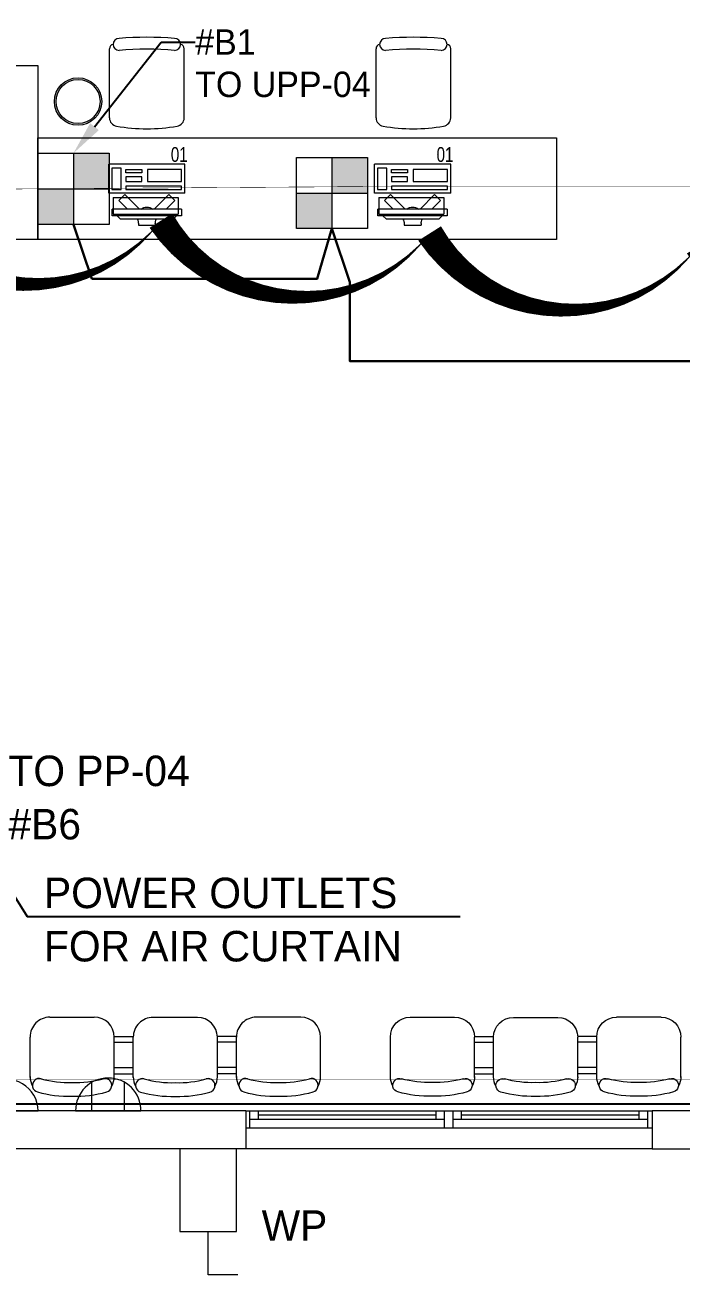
# Model space of a CAD drawing. Header units: metres. Extents: x 75097 to 220695, y -1557923 to -1361206.
# Drawn here: x 93999 to 97874, y -1470647 to -1463268 of the extents above; entities that cross this region are included whole.
import ezdxf
from ezdxf import colors
from ezdxf.entities.mleader import LeaderData, LeaderLine
from ezdxf.math import Vec2, Vec3

# ---------------------------------------------------------------- set-up
doc = ezdxf.new("R2010")
doc.units = ezdxf.units.M
doc.layers.get('0').update_dxf_attribs({"lineweight": 0})
for name, color, linetype, lineweight in [('A-100 - Copy$0$Aluminum', 8, 'Continuous', 0), ('A-100 - Copy$0$Medical Equipment and Furniture', 8, 'Continuous', 0), ('A-100 - Copy$0$Medical Equipment and Furniture1', 8, 'Continuous', 5), ('A-100 - Copy$0$Proj', 8, 'Continuous', 0), ('A-100 - Copy$0$Walls', 8, 'Continuous', 0), ('E-LG', 245, 'Continuous', 30)]:
    doc.layers.add(name, color=color, linetype=linetype, lineweight=lineweight)
doc.layers.add('A-100 - Copy$0$axes', color=8, linetype='Continuous')
doc.layers.add('PD-VENT', color=8, linetype='Continuous')
for name, color, linetype, lineweight, true_color in [('E-POWR', 7, 'Continuous', 9, 0x4e7e3e), ('E-POWR-IDEN _1-100_', 7, 'Continuous', 9, 0x4e7e3e), ('REV 01', 7, 'Continuous', 0, 0xe41b4d)]:
    doc.layers.add(name, color=color, linetype=linetype, lineweight=lineweight, true_color=true_color)
doc.styles.add('A-100 - Copy$0$X3G_ENTITY_257CFD', font='swisscl.ttf', dxfattribs={"height": 200})
doc.styles.add('Optima_5', font='', dxfattribs={"height": 3.001645})
doc.styles.add('ROMANS', font='romans.shx', dxfattribs={"width": 0.85})
doc.styles.get("Standard").update_dxf_attribs({"font": 'GOTHIC.TTF'})
doc.styles.get('Optima_5').set_extended_font_data('Optima')
doc.dimstyles.new('100', dxfattribs={"dimscale": 0.8, "dimtxt": 180, "dimasz": 100, "dimexe": 150, "dimexo": 0, "dimgap": 100, "dimtad": 1, "dimtih": 1, "dimtoh": 1, "dimdec": 0, "dimzin": 0, "dimdsep": 46, "dimtxsty": 'ROMANS', "dimblk": 'DOT', "dimcen": 0, "dimclrd": 180, "dimclre": 180, "dimclrt": 180, "dimazin": 0, "dimtfac": 1, "dimtdec": 0, "dimtix": 1, "dimtmove": 2, "dimatfit": 3, "dimldrblk": 'DOT', "dimfxl": 1, "dimtolj": 1, "dimtzin": 0, "dimarcsym": 0})

# ---------------------------------------------------------------- blocks, each defined once
blk = doc.blocks.new('NORMAL SOCKET')
at = {"layer": 'E-POWR'}
for p, q in [((0, 308), (0, 615)), ((-308, 0), (308, 0))]:
    blk.add_line(p, q, dxfattribs=at)
blk.add_ellipse((0, 0), major_axis=(33, 306), ratio=1, start_param=4.81904, end_param=7.960633, dxfattribs=at)
blk = doc.blocks.new('FLOOR BOX')
at = {"layer": 'E-POWR'}
h = blk.add_hatch(color=256, dxfattribs=at)
h.dxf.hatch_style = 1
h.paths.add_polyline_path([(0, 300), (0, 0), (300, 0), (300, 300)])
h.paths.add_polyline_path([(0, -300), (0, 0), (-300, 0), (-300, -300)])
blk.add_lwpolyline([(-300, 300), (300, 300), (300, -300), (-300, -300)], close=True, dxfattribs=at)
for points in [[(0, 300), (0, -300)], [(-300, 0), (300, 0)]]:
    blk.add_lwpolyline(points, dxfattribs=at)
blk = doc.blocks.new('GI-041_dwg__U120-3902841-GI-041')
at = {"layer": 'E-POWR', "flags": 128}
blk.add_lwpolyline([(-0.1145, 0), (0.1145, 0), (0.1145, 0.1572), (-0.1145, 0.1572)], close=True, dxfattribs=at)
blk.add_lwpolyline([(0.2354, 0.1613), (0.2354, 0.0786), (0.1145, 0.0786)], dxfattribs=at)
blk = doc.blocks.new('WALL OUTLET')
at = {"layer": 'E-POWR', "extrusion": (9.94399e-05, 4.90741e-07, 1)}
blk.add_line((-193.4, 0, 0), (193.4, 0, 0), dxfattribs=at)
blk.add_line((-193.4, 0, 0), (193.4, 0, 0), dxfattribs=at)
at = {"layer": 'E-POWR', "extrusion": (9.94399e-05, 4.90741e-07, 1), "elevation": 0}
for points in [[(-96.7, 0), (-96.7, 167.5)], [(96.7, 0), (96.7, 167.5)]]:
    blk.add_lwpolyline(points, dxfattribs=at)
at = {"layer": 'E-POWR', "extrusion": (9.94399e-05, 4.90741e-07, 1)}
blk.add_arc((0, 0, 0), 193.4, 359.99626, 179.99626, dxfattribs=at)
blk = doc.blocks.new('_DOT')
at = {"color": 0, "linetype": 'ByBlock'}
blk.add_line((-0.5, 0), (-1, 0), dxfattribs=at)
at = {"color": 0, "linetype": 'ByBlock', "const_width": 0.5}
blk.add_lwpolyline([(-0.25, 0, 1), (0.25, 0, 1)], format="xyb", close=True, dxfattribs=at)
blk = doc.blocks.new('A-100 - Copy$0$GF21021-P')
for p, q in [((-0.2207, 0.4756), (-0.2207, 0.0675)), ((0.2205, 0.4756), (0.2205, 0.0675))]:
    blk.add_line(p, q)
for centre, radius, start, end in [((-0.1707, 0.4756), 0.05, 99.63288, 180), ((-0.0001, -0.5295), 1.0695, 80.36712, 99.63288), ((0.1705, 0.4756), 0.05, 0, 80.36712), ((-0.1643, 0.0425), 0.0351, 90, 270), ((0, 1.8467), 1.7767, 264.69456, 275.30527), ((0.1641, 0.0425), 0.0351, 270, 90), ((-0.1957, 0.0675), 0.025, 180, 261.47208), ((0, 1.8314), 1.8314, 264.85322, 275.14698), ((0.1955, 0.0675), 0.025, 278.52792, 0)]:
    blk.add_arc(centre, radius, start, end)
blk = doc.blocks.new('A-100 - Copy$0$ITCWLS1-P')
for p, q in [((-0.17, 0.45), (-0.17, 0)), ((-0.17, 0.45), (0, 0.45)), ((0, 0.45), (0, 0)), ((-0.3251, 0.38, 0), (-0.3051, 0.4, 0)), ((-0.3251, 0.38, 0), (-0.3251, 0.07, 0)), ((-0.2651, 0.43, 0), (-0.3051, 0.43, 0)), ((-0.3051, 0.43, 0), (-0.3051, 0.02, 0)), ((-0.197, 0.4094), (-0.295, 0.4094)), ((-0.295, 0.0264), (-0.295, 0.4094)), ((-0.2651, 0.43, 0), (-0.2651, 0.02, 0)), ((-0.197, 0.0264), (-0.197, 0.4094)), ((-0.1496, 0.4305), (-0.1291, 0.4305)), ((-0.1291, 0.4305), (-0.1291, 0.4089)), ((-0.3503, 0.275), (-0.3596, 0.275)), ((-0.3596, 0.175), (-0.3596, 0.275)), ((-0.3503, 0.175), (-0.3596, 0.175)), ((-0.3251, 0.07, 0), (-0.3051, 0.05, 0)), ((-0.3051, 0.02, 0), (-0.2651, 0.02, 0)), ((-0.197, 0.0264), (-0.295, 0.0264)), ((-0.17, 0), (0, 0))]:
    blk.add_line(p, q)
at = {"extrusion": (2.48281e-10, 3.18408e-10, -1)}
for p, q in [((-0.2651, 0.3395), (-0.2144, 0.3902)), ((-0.1791, 0.3548), (-0.2144, 0.3902)), ((-0.2651, 0.2688), (-0.1791, 0.3548))]:
    blk.add_line(p, q, dxfattribs=at)
at = {"extrusion": (2.48281e-10, -3.18408e-10, -1)}
for p, q in [((-0.2651, 0.1812), (-0.1791, 0.0952)), ((-0.2651, 0.1105), (-0.2144, 0.0598)), ((-0.1791, 0.0952), (-0.2144, 0.0598))]:
    blk.add_line(p, q, dxfattribs=at)
for points in [[(-0.1291, 0.4089), (-0.1291, 0.1), (-0.1496, 0.1), (-0.1496, 0.4305)], [(-0.1496, 0.1), (-0.1496, 0.1), (-0.1496, 0.1), (-0.1496, 0.1), (-0.1496, 0.1), (-0.1496, 0.1), (-0.1496, 0.1), (-0.1496, 0.1), (-0.1496, 0.1)], [(-0.1496, 0.1), (-0.1496, 0.1), (-0.1496, 0.1), (-0.1496, 0.1), (-0.1496, 0.1), (-0.1496, 0.1), (-0.1496, 0.1), (-0.1496, 0.1), (-0.1496, 0.1), (-0.1496, 0.1), (-0.1496, 0.1), (-0.1496, 0.1), (-0.1496, 0.1), (-0.1496, 0.1), (-0.1496, 0.1), (-0.1496, 0.1), (-0.1496, 0.1), (-0.1496, 0.1)], [(-0.1496, 0.1), (-0.1496, 0.1), (-0.1496, 0.1), (-0.1496, 0.1), (-0.1496, 0.1), (-0.1496, 0.1), (-0.1496, 0.1), (-0.1496, 0.1), (-0.1496, 0.1), (-0.1496, 0.1)], [(-0.1496, 0.1), (-0.1496, 0.1), (-0.1496, 0.1), (-0.1496, 0.1), (-0.1496, 0.1), (-0.1496, 0.1), (-0.1496, 0.1)], [(-0.1496, 0.1), (-0.1496, 0.1), (-0.1496, 0.1), (-0.1496, 0.1), (-0.1496, 0.1), (-0.1496, 0.1), (-0.1496, 0.1), (-0.1496, 0.1), (-0.1496, 0.1), (-0.1496, 0.1)], [(-0.1496, 0.1), (-0.1496, 0.1), (-0.1496, 0.1), (-0.1496, 0.1), (-0.1496, 0.1), (-0.1496, 0.1), (-0.1496, 0.1), (-0.1496, 0.1), (-0.1496, 0.1), (-0.1496, 0.1), (-0.1496, 0.1), (-0.1496, 0.1), (-0.1496, 0.1), (-0.1496, 0.1), (-0.1496, 0.1)], [(-0.1496, 0.1), (-0.1496, 0.1), (-0.1496, 0.1), (-0.1496, 0.1), (-0.1496, 0.1), (-0.1496, 0.1), (-0.1496, 0.1), (-0.1496, 0.1), (-0.1496, 0.1), (-0.1496, 0.1)], [(-0.1496, 0.1), (-0.1496, 0.1), (-0.1496, 0.1), (-0.1496, 0.1), (-0.1496, 0.1), (-0.1496, 0.1), (-0.1496, 0.1), (-0.1496, 0.1), (-0.1496, 0.1), (-0.1496, 0.1)], [(-0.1496, 0.1), (-0.1496, 0.1), (-0.1496, 0.1), (-0.1496, 0.1), (-0.1496, 0.1), (-0.1496, 0.1), (-0.1496, 0.1), (-0.1496, 0.1), (-0.1496, 0.1), (-0.1496, 0.1), (-0.1496, 0.1), (-0.1496, 0.1), (-0.1496, 0.1), (-0.1496, 0.1), (-0.1496, 0.1), (-0.1496, 0.1), (-0.1496, 0.1), (-0.1496, 0.1), (-0.1496, 0.1), (-0.1496, 0.1), (-0.1496, 0.1), (-0.1496, 0.1), (-0.1496, 0.1), (-0.1496, 0.1), (-0.1496, 0.1), (-0.1496, 0.1), (-0.1496, 0.1), (-0.1496, 0.1), (-0.1496, 0.1), (-0.1496, 0.1), (-0.1496, 0.1), (-0.1496, 0.1), (-0.1496, 0.1), (-0.1496, 0.1), (-0.1496, 0.1), (-0.1496, 0.1), (-0.1496, 0.1), (-0.1496, 0.1), (-0.1496, 0.1), (-0.1496, 0.1), (-0.1496, 0.1), (-0.1496, 0.1), (-0.1496, 0.1), (-0.1496, 0.1), (-0.1496, 0.1), (-0.1496, 0.1), (-0.1496, 0.1), (-0.1496, 0.1), (-0.1496, 0.1), (-0.1496, 0.1), (-0.1496, 0.1), (-0.1496, 0.1), (-0.1496, 0.1), (-0.1496, 0.1)], [(-0.1496, 0.1), (-0.1496, 0.1), (-0.1496, 0.1), (-0.1496, 0.1), (-0.1496, 0.1), (-0.1496, 0.1), (-0.1496, 0.1), (-0.1496, 0.1), (-0.1496, 0.1), (-0.1496, 0.1), (-0.1496, 0.1), (-0.1496, 0.1), (-0.1496, 0.1), (-0.1496, 0.1), (-0.1496, 0.1), (-0.1496, 0.1), (-0.1496, 0.1), (-0.1496, 0.1), (-0.1496, 0.1), (-0.1496, 0.1), (-0.1496, 0.1), (-0.1496, 0.1), (-0.1496, 0.1), (-0.1496, 0.1), (-0.1496, 0.1), (-0.1496, 0.1), (-0.1496, 0.1), (-0.1496, 0.1), (-0.1496, 0.1), (-0.1496, 0.1), (-0.1496, 0.1), (-0.1496, 0.1), (-0.1496, 0.1), (-0.1496, 0.1), (-0.1496, 0.1), (-0.1496, 0.1), (-0.1496, 0.1), (-0.1496, 0.1), (-0.1496, 0.1), (-0.1496, 0.1), (-0.1496, 0.1), (-0.1496, 0.1), (-0.1496, 0.1), (-0.1496, 0.1), (-0.1496, 0.1), (-0.1496, 0.1), (-0.1496, 0.1), (-0.1496, 0.1), (-0.1496, 0.1), (-0.1496, 0.1), (-0.1496, 0.1), (-0.1496, 0.1), (-0.1496, 0.1), (-0.1496, 0.1), (-0.1496, 0.1), (-0.1496, 0.1), (-0.1496, 0.1), (-0.1496, 0.1), (-0.1496, 0.1), (-0.1496, 0.1), (-0.1496, 0.1), (-0.1496, 0.1), (-0.1496, 0.1), (-0.1496, 0.1), (-0.1496, 0.1), (-0.1496, 0.1), (-0.1496, 0.1), (-0.1496, 0.1), (-0.1496, 0.1), (-0.1496, 0.1), (-0.1496, 0.1), (-0.1496, 0.1), (-0.1496, 0.1), (-0.1496, 0.1), (-0.1496, 0.1), (-0.1496, 0.1), (-0.1496, 0.1), (-0.1496, 0.1), (-0.1496, 0.1), (-0.1496, 0.1), (-0.1496, 0.1), (-0.1496, 0.1), (-0.1496, 0.1), (-0.1496, 0.1), (-0.1496, 0.1), (-0.1496, 0.1), (-0.1496, 0.1), (-0.1496, 0.1), (-0.1496, 0.1)], [(-0.1496, 0.1), (-0.1496, 0.1), (-0.1496, 0.1), (-0.1496, 0.1), (-0.1496, 0.1), (-0.1496, 0.1), (-0.1496, 0.1), (-0.1496, 0.1), (-0.1496, 0.1), (-0.1496, 0.1), (-0.1496, 0.1), (-0.1496, 0.1)], [(-0.1496, 0.1), (-0.1496, 0.1), (-0.1496, 0.1), (-0.1496, 0.1), (-0.1496, 0.1), (-0.1496, 0.1), (-0.1496, 0.1)], [(-0.1496, 0.1), (-0.1496, 0.1), (-0.1496, 0.1), (-0.1496, 0.1), (-0.1496, 0.1), (-0.1496, 0.1), (-0.1496, 0.1), (-0.1496, 0.1), (-0.1496, 0.1), (-0.1496, 0.1), (-0.1496, 0.1), (-0.1496, 0.1), (-0.1496, 0.1), (-0.1496, 0.1), (-0.1496, 0.1), (-0.1496, 0.1), (-0.1496, 0.1)], [(-0.1496, 0.1), (-0.1496, 0.1), (-0.1496, 0.1), (-0.1496, 0.1), (-0.1496, 0.1), (-0.1496, 0.1), (-0.1496, 0.1), (-0.1496, 0.1), (-0.1496, 0.1), (-0.1496, 0.1), (-0.1496, 0.1), (-0.1496, 0.1), (-0.1496, 0.1), (-0.1496, 0.1), (-0.1496, 0.1), (-0.1496, 0.1), (-0.1496, 0.1), (-0.1496, 0.1), (-0.1496, 0.1), (-0.1496, 0.1), (-0.1496, 0.1), (-0.1496, 0.1), (-0.1496, 0.1), (-0.1496, 0.1), (-0.1496, 0.1), (-0.1496, 0.1), (-0.1496, 0.1), (-0.1496, 0.1), (-0.1496, 0.1), (-0.1496, 0.1), (-0.1496, 0.1), (-0.1496, 0.1), (-0.1496, 0.1), (-0.1496, 0.1), (-0.1496, 0.1), (-0.1496, 0.1), (-0.1496, 0.1), (-0.1496, 0.1), (-0.1496, 0.1), (-0.1496, 0.1), (-0.1496, 0.1), (-0.1496, 0.1), (-0.1496, 0.1), (-0.1496, 0.1), (-0.1496, 0.1), (-0.1496, 0.1), (-0.1496, 0.1), (-0.1496, 0.1), (-0.1496, 0.1), (-0.1496, 0.1), (-0.1496, 0.1), (-0.1496, 0.1), (-0.1496, 0.1), (-0.1496, 0.1), (-0.1496, 0.1), (-0.1496, 0.1), (-0.1496, 0.1), (-0.1496, 0.1), (-0.1496, 0.1), (-0.1496, 0.1), (-0.1496, 0.1), (-0.1496, 0.1), (-0.1496, 0.1), (-0.1496, 0.1), (-0.1496, 0.1), (-0.1496, 0.1), (-0.1496, 0.1), (-0.1496, 0.1), (-0.1496, 0.1), (-0.1496, 0.1), (-0.1496, 0.1), (-0.1496, 0.1), (-0.1496, 0.1), (-0.1496, 0.1), (-0.1496, 0.1), (-0.1496, 0.1), (-0.1496, 0.1), (-0.1496, 0.1), (-0.1496, 0.1), (-0.1496, 0.1), (-0.1496, 0.1), (-0.1496, 0.1), (-0.1496, 0.1), (-0.1496, 0.1), (-0.1496, 0.1), (-0.1496, 0.1), (-0.1496, 0.1), (-0.1496, 0.1), (-0.1496, 0.1), (-0.1496, 0.1), (-0.1496, 0.1), (-0.1496, 0.1), (-0.1496, 0.1), (-0.1496, 0.1), (-0.1496, 0.1), (-0.1496, 0.1), (-0.1496, 0.1), (-0.1496, 0.1), (-0.1496, 0.1), (-0.1496, 0.1), (-0.1496, 0.1), (-0.1496, 0.1), (-0.1496, 0.1), (-0.1496, 0.1), (-0.1496, 0.1), (-0.1496, 0.1), (-0.1496, 0.1), (-0.1496, 0.1), (-0.1496, 0.1), (-0.1496, 0.1), (-0.1496, 0.1)], [(-0.1496, 0.1), (-0.1496, 0.1), (-0.1496, 0.1), (-0.1496, 0.1), (-0.1496, 0.1), (-0.1496, 0.1), (-0.1496, 0.1), (-0.1496, 0.1)]]:
    blk.add_lwpolyline(points)
for points in [[(-0.1019, 0.4305), (-0.0304, 0.4305), (-0.0304, 0.2294), (-0.1019, 0.2294)], [(-0.1019, 0.1954), (-0.0747, 0.1954), (-0.0747, 0.1), (-0.1019, 0.1)], [(-0.0304, 0.1954), (-0.0508, 0.1954), (-0.0508, 0.1), (-0.0304, 0.1)], [(-0.1496, 0.1), (-0.1496, 0.1), (-0.1496, 0.1), (-0.1496, 0.1), (-0.1496, 0.1), (-0.1496, 0.1), (-0.1496, 0.1), (-0.1496, 0.1), (-0.1496, 0.1), (-0.1496, 0.1), (-0.1496, 0.1), (-0.1496, 0.1), (-0.1496, 0.1), (-0.1496, 0.1), (-0.1496, 0.1), (-0.1496, 0.1), (-0.1496, 0.1), (-0.1496, 0.1), (-0.1496, 0.1), (-0.1496, 0.1), (-0.1496, 0.1), (-0.1496, 0.1), (-0.1496, 0.1), (-0.1496, 0.1), (-0.1496, 0.1), (-0.1496, 0.1), (-0.1496, 0.1), (-0.1496, 0.1), (-0.1496, 0.1), (-0.1496, 0.1), (-0.1496, 0.1), (-0.1496, 0.1), (-0.1496, 0.1), (-0.1496, 0.1), (-0.1496, 0.1), (-0.1496, 0.1), (-0.1496, 0.1), (-0.1496, 0.1), (-0.1496, 0.1), (-0.1496, 0.1), (-0.1496, 0.1), (-0.1496, 0.1), (-0.1496, 0.1), (-0.1496, 0.1), (-0.1496, 0.1), (-0.1496, 0.1), (-0.1496, 0.1), (-0.1496, 0.1), (-0.1496, 0.1), (-0.1496, 0.1), (-0.1496, 0.1), (-0.1496, 0.1), (-0.1496, 0.1), (-0.1496, 0.1), (-0.1496, 0.1), (-0.1496, 0.1), (-0.1496, 0.1), (-0.1496, 0.1), (-0.1496, 0.1), (-0.1496, 0.1), (-0.1496, 0.1), (-0.1496, 0.1), (-0.1496, 0.1), (-0.1496, 0.1), (-0.1496, 0.1), (-0.1496, 0.1), (-0.1496, 0.1), (-0.1496, 0.1), (-0.1496, 0.1), (-0.1496, 0.1), (-0.1496, 0.1), (-0.1496, 0.1), (-0.1496, 0.1), (-0.1496, 0.1), (-0.1496, 0.1), (-0.1496, 0.1), (-0.1496, 0.1), (-0.1496, 0.1), (-0.1496, 0.1), (-0.1496, 0.1), (-0.1496, 0.1), (-0.1496, 0.1), (-0.1496, 0.1), (-0.1496, 0.1), (-0.1496, 0.1), (-0.1496, 0.1), (-0.1496, 0.1), (-0.1496, 0.1), (-0.1496, 0.1), (-0.1496, 0.1), (-0.1496, 0.1), (-0.1496, 0.1), (-0.1496, 0.1), (-0.1496, 0.1), (-0.1496, 0.1), (-0.1496, 0.1), (-0.1496, 0.1), (-0.1496, 0.1), (-0.1496, 0.1), (-0.1496, 0.1), (-0.1496, 0.1), (-0.1496, 0.1), (-0.1496, 0.1), (-0.1496, 0.1), (-0.1496, 0.1), (-0.1496, 0.1), (-0.1496, 0.1), (-0.1496, 0.1), (-0.1496, 0.1), (-0.1496, 0.1), (-0.1496, 0.1), (-0.1496, 0.1), (-0.1496, 0.1), (-0.1496, 0.1), (-0.1496, 0.1), (-0.1496, 0.1), (-0.1496, 0.1), (-0.1496, 0.1), (-0.1496, 0.1), (-0.1496, 0.1), (-0.1496, 0.1), (-0.1496, 0.1), (-0.1496, 0.1), (-0.1496, 0.1), (-0.1496, 0.1), (-0.1496, 0.1), (-0.1496, 0.1), (-0.1496, 0.1), (-0.1496, 0.1), (-0.1496, 0.1), (-0.1496, 0.1), (-0.1496, 0.1), (-0.1496, 0.1), (-0.1496, 0.1), (-0.1496, 0.1), (-0.1496, 0.1), (-0.1496, 0.1), (-0.1496, 0.1), (-0.1496, 0.1), (-0.1496, 0.1), (-0.1496, 0.1), (-0.1496, 0.1), (-0.1496, 0.1), (-0.1496, 0.1), (-0.1496, 0.1), (-0.1496, 0.1), (-0.1496, 0.1), (-0.1496, 0.1), (-0.1496, 0.1), (-0.1496, 0.1), (-0.1496, 0.1), (-0.1496, 0.1), (-0.1496, 0.1), (-0.1496, 0.1), (-0.1496, 0.1), (-0.1496, 0.1), (-0.1496, 0.1), (-0.1496, 0.1), (-0.1496, 0.1), (-0.1496, 0.1), (-0.1496, 0.1), (-0.1496, 0.1), (-0.1496, 0.1), (-0.1496, 0.1), (-0.1496, 0.1), (-0.1496, 0.1), (-0.1496, 0.1), (-0.1496, 0.1), (-0.1496, 0.1), (-0.1496, 0.1), (-0.1496, 0.1), (-0.1496, 0.1), (-0.1496, 0.1), (-0.1496, 0.1), (-0.1496, 0.1), (-0.1496, 0.1), (-0.1496, 0.1), (-0.1496, 0.1), (-0.1496, 0.1), (-0.1496, 0.1), (-0.1496, 0.1), (-0.1496, 0.1), (-0.1496, 0.1), (-0.1496, 0.1), (-0.1496, 0.1), (-0.1496, 0.1), (-0.1496, 0.1), (-0.1496, 0.1), (-0.1496, 0.1), (-0.1496, 0.1), (-0.1496, 0.1), (-0.1496, 0.1), (-0.1496, 0.1), (-0.1496, 0.1), (-0.1496, 0.1), (-0.1496, 0.1), (-0.1496, 0.1), (-0.1496, 0.1), (-0.1496, 0.1), (-0.1496, 0.1), (-0.1496, 0.1), (-0.1496, 0.1), (-0.1496, 0.1), (-0.1496, 0.1), (-0.1496, 0.1), (-0.1496, 0.1), (-0.1496, 0.1), (-0.1496, 0.1), (-0.1496, 0.1), (-0.1496, 0.1), (-0.1496, 0.1), (-0.1496, 0.1), (-0.1496, 0.1), (-0.1496, 0.1), (-0.1496, 0.1), (-0.1496, 0.1), (-0.1496, 0.1), (-0.1496, 0.1), (-0.1496, 0.1), (-0.1496, 0.1), (-0.1496, 0.1), (-0.1496, 0.1), (-0.1496, 0.1), (-0.1496, 0.1), (-0.1496, 0.1), (-0.1496, 0.1), (-0.1496, 0.1), (-0.1496, 0.1), (-0.1496, 0.1), (-0.1496, 0.1), (-0.1496, 0.1), (-0.1496, 0.1), (-0.1496, 0.1), (-0.1496, 0.1), (-0.1496, 0.1), (-0.1496, 0.1), (-0.1496, 0.1), (-0.1496, 0.1), (-0.1496, 0.1), (-0.1496, 0.1), (-0.1496, 0.1), (-0.1496, 0.1), (-0.1496, 0.1), (-0.1496, 0.1), (-0.1496, 0.1), (-0.1496, 0.1), (-0.1496, 0.1), (-0.1496, 0.1), (-0.1496, 0.1), (-0.1496, 0.1), (-0.1496, 0.1), (-0.1496, 0.1), (-0.1496, 0.1), (-0.1496, 0.1), (-0.1496, 0.1), (-0.1496, 0.1), (-0.1496, 0.1), (-0.1496, 0.1), (-0.1496, 0.1), (-0.1496, 0.1), (-0.1496, 0.1), (-0.1496, 0.1), (-0.1496, 0.1), (-0.1496, 0.1), (-0.1496, 0.1), (-0.1496, 0.1), (-0.1496, 0.1), (-0.1496, 0.1), (-0.1496, 0.1), (-0.1496, 0.1), (-0.1496, 0.1), (-0.1496, 0.1), (-0.1496, 0.1), (-0.1496, 0.1), (-0.1496, 0.1), (-0.1496, 0.1), (-0.1496, 0.1)], [(-0.1496, 0.1), (-0.1496, 0.1), (-0.1496, 0.1), (-0.1496, 0.1), (-0.1496, 0.1), (-0.1496, 0.1), (-0.1496, 0.1), (-0.1496, 0.1), (-0.1496, 0.1), (-0.1496, 0.1), (-0.1496, 0.1), (-0.1496, 0.1), (-0.1496, 0.1), (-0.1496, 0.1), (-0.1496, 0.1), (-0.1496, 0.1), (-0.1496, 0.1), (-0.1496, 0.1), (-0.1496, 0.1), (-0.1496, 0.1), (-0.1496, 0.1), (-0.1496, 0.1), (-0.1496, 0.1), (-0.1496, 0.1), (-0.1496, 0.1), (-0.1496, 0.1), (-0.1496, 0.1), (-0.1496, 0.1), (-0.1496, 0.1), (-0.1496, 0.1), (-0.1496, 0.1), (-0.1496, 0.1), (-0.1496, 0.1), (-0.1496, 0.1), (-0.1496, 0.1), (-0.1496, 0.1), (-0.1496, 0.1), (-0.1496, 0.1), (-0.1496, 0.1), (-0.1496, 0.1), (-0.1496, 0.1), (-0.1496, 0.1), (-0.1496, 0.1), (-0.1496, 0.1), (-0.1496, 0.1), (-0.1496, 0.1), (-0.1496, 0.1), (-0.1496, 0.1), (-0.1496, 0.1), (-0.1496, 0.1), (-0.1496, 0.1), (-0.1496, 0.1), (-0.1496, 0.1), (-0.1496, 0.1), (-0.1496, 0.1), (-0.1496, 0.1), (-0.1496, 0.1), (-0.1496, 0.1), (-0.1496, 0.1), (-0.1496, 0.1), (-0.1496, 0.1), (-0.1496, 0.1), (-0.1496, 0.1), (-0.1496, 0.1), (-0.1496, 0.1), (-0.1496, 0.1), (-0.1496, 0.1), (-0.1496, 0.1), (-0.1496, 0.1), (-0.1496, 0.1), (-0.1496, 0.1), (-0.1496, 0.1), (-0.1496, 0.1), (-0.1496, 0.1), (-0.1496, 0.1), (-0.1496, 0.1), (-0.1496, 0.1), (-0.1496, 0.1), (-0.1496, 0.1), (-0.1496, 0.1), (-0.1496, 0.1), (-0.1496, 0.1), (-0.1496, 0.1), (-0.1496, 0.1), (-0.1496, 0.1), (-0.1496, 0.1), (-0.1496, 0.1), (-0.1496, 0.1), (-0.1496, 0.1), (-0.1496, 0.1), (-0.1496, 0.1), (-0.1496, 0.1), (-0.1496, 0.1), (-0.1496, 0.1), (-0.1496, 0.1), (-0.1496, 0.1), (-0.1496, 0.1), (-0.1496, 0.1), (-0.1496, 0.1), (-0.1496, 0.1), (-0.1496, 0.1), (-0.1496, 0.1), (-0.1496, 0.1), (-0.1496, 0.1), (-0.1496, 0.1), (-0.1496, 0.1), (-0.1496, 0.1), (-0.1496, 0.1), (-0.1496, 0.1), (-0.1496, 0.1), (-0.1496, 0.1), (-0.1496, 0.1), (-0.1496, 0.1), (-0.1496, 0.1), (-0.1496, 0.1), (-0.1496, 0.1), (-0.1496, 0.1), (-0.1496, 0.1), (-0.1496, 0.1), (-0.1496, 0.1), (-0.1496, 0.1), (-0.1496, 0.1), (-0.1496, 0.1), (-0.1496, 0.1), (-0.1496, 0.1), (-0.1496, 0.1), (-0.1496, 0.1), (-0.1496, 0.1), (-0.1496, 0.1), (-0.1496, 0.1), (-0.1496, 0.1), (-0.1496, 0.1), (-0.1496, 0.1), (-0.1496, 0.1), (-0.1496, 0.1), (-0.1496, 0.1), (-0.1496, 0.1), (-0.1496, 0.1), (-0.1496, 0.1), (-0.1496, 0.1), (-0.1496, 0.1), (-0.1496, 0.1), (-0.1496, 0.1), (-0.1496, 0.1), (-0.1496, 0.1), (-0.1496, 0.1), (-0.1496, 0.1), (-0.1496, 0.1), (-0.1496, 0.1), (-0.1496, 0.1), (-0.1496, 0.1), (-0.1496, 0.1), (-0.1496, 0.1), (-0.1496, 0.1), (-0.1496, 0.1), (-0.1496, 0.1), (-0.1496, 0.1), (-0.1496, 0.1), (-0.1496, 0.1), (-0.1496, 0.1), (-0.1496, 0.1), (-0.1496, 0.1), (-0.1496, 0.1), (-0.1496, 0.1), (-0.1496, 0.1), (-0.1496, 0.1), (-0.1496, 0.1), (-0.1496, 0.1), (-0.1496, 0.1), (-0.1496, 0.1), (-0.1496, 0.1), (-0.1496, 0.1), (-0.1496, 0.1), (-0.1496, 0.1), (-0.1496, 0.1), (-0.1496, 0.1), (-0.1496, 0.1), (-0.1496, 0.1), (-0.1496, 0.1), (-0.1496, 0.1), (-0.1496, 0.1), (-0.1496, 0.1), (-0.1496, 0.1), (-0.1496, 0.1), (-0.1496, 0.1), (-0.1496, 0.1), (-0.1496, 0.1), (-0.1496, 0.1), (-0.1496, 0.1), (-0.1496, 0.1), (-0.1496, 0.1), (-0.1496, 0.1), (-0.1496, 0.1), (-0.1496, 0.1), (-0.1496, 0.1), (-0.1496, 0.1), (-0.1496, 0.1), (-0.1496, 0.1), (-0.1496, 0.1), (-0.1496, 0.1), (-0.1496, 0.1), (-0.1496, 0.1), (-0.1496, 0.1), (-0.1496, 0.1), (-0.1496, 0.1), (-0.1496, 0.1), (-0.1496, 0.1), (-0.1496, 0.1), (-0.1496, 0.1), (-0.1496, 0.1), (-0.1496, 0.1), (-0.1496, 0.1), (-0.1496, 0.1), (-0.1496, 0.1)], [(-0.1496, 0.1), (-0.1496, 0.1), (-0.1496, 0.1), (-0.1496, 0.1), (-0.1496, 0.1), (-0.1496, 0.1), (-0.1496, 0.1), (-0.1496, 0.1), (-0.1496, 0.1), (-0.1496, 0.1), (-0.1496, 0.1), (-0.1496, 0.1), (-0.1496, 0.1), (-0.1496, 0.1), (-0.1496, 0.1), (-0.1496, 0.1), (-0.1496, 0.1), (-0.1496, 0.1), (-0.1496, 0.1), (-0.1496, 0.1), (-0.1496, 0.1), (-0.1496, 0.1), (-0.1496, 0.1), (-0.1496, 0.1), (-0.1496, 0.1), (-0.1496, 0.1), (-0.1496, 0.1), (-0.1496, 0.1), (-0.1496, 0.1), (-0.1496, 0.1), (-0.1496, 0.1), (-0.1496, 0.1), (-0.1496, 0.1), (-0.1496, 0.1), (-0.1496, 0.1), (-0.1496, 0.1), (-0.1496, 0.1), (-0.1496, 0.1), (-0.1496, 0.1), (-0.1496, 0.1), (-0.1496, 0.1), (-0.1496, 0.1), (-0.1496, 0.1), (-0.1496, 0.1), (-0.1496, 0.1), (-0.1496, 0.1), (-0.1496, 0.1), (-0.1496, 0.1), (-0.1496, 0.1), (-0.1496, 0.1), (-0.1496, 0.1), (-0.1496, 0.1), (-0.1496, 0.1), (-0.1496, 0.1), (-0.1496, 0.1), (-0.1496, 0.1), (-0.1496, 0.1), (-0.1496, 0.1), (-0.1496, 0.1), (-0.1496, 0.1), (-0.1496, 0.1), (-0.1496, 0.1), (-0.1496, 0.1), (-0.1496, 0.1), (-0.1496, 0.1), (-0.1496, 0.1), (-0.1496, 0.1), (-0.1496, 0.1), (-0.1496, 0.1), (-0.1496, 0.1), (-0.1496, 0.1), (-0.1496, 0.1), (-0.1496, 0.1), (-0.1496, 0.1), (-0.1496, 0.1), (-0.1496, 0.1), (-0.1496, 0.1), (-0.1496, 0.1), (-0.1496, 0.1), (-0.1496, 0.1), (-0.1496, 0.1), (-0.1496, 0.1), (-0.1496, 0.1), (-0.1496, 0.1), (-0.1496, 0.1), (-0.1496, 0.1), (-0.1496, 0.1), (-0.1496, 0.1), (-0.1496, 0.1), (-0.1496, 0.1), (-0.1496, 0.1), (-0.1496, 0.1), (-0.1496, 0.1), (-0.1496, 0.1), (-0.1496, 0.1), (-0.1496, 0.1), (-0.1496, 0.1), (-0.1496, 0.1), (-0.1496, 0.1), (-0.1496, 0.1), (-0.1496, 0.1), (-0.1496, 0.1), (-0.1496, 0.1), (-0.1496, 0.1), (-0.1496, 0.1), (-0.1496, 0.1), (-0.1496, 0.1), (-0.1496, 0.1), (-0.1496, 0.1), (-0.1496, 0.1), (-0.1496, 0.1), (-0.1496, 0.1), (-0.1496, 0.1), (-0.1496, 0.1), (-0.1496, 0.1), (-0.1496, 0.1), (-0.1496, 0.1), (-0.1496, 0.1), (-0.1496, 0.1), (-0.1496, 0.1), (-0.1496, 0.1), (-0.1496, 0.1), (-0.1496, 0.1), (-0.1496, 0.1), (-0.1496, 0.1), (-0.1496, 0.1), (-0.1496, 0.1), (-0.1496, 0.1), (-0.1496, 0.1), (-0.1496, 0.1), (-0.1496, 0.1), (-0.1496, 0.1), (-0.1496, 0.1), (-0.1496, 0.1), (-0.1496, 0.1), (-0.1496, 0.1), (-0.1496, 0.1), (-0.1496, 0.1), (-0.1496, 0.1), (-0.1496, 0.1), (-0.1496, 0.1), (-0.1496, 0.1), (-0.1496, 0.1), (-0.1496, 0.1), (-0.1496, 0.1), (-0.1496, 0.1), (-0.1496, 0.1), (-0.1496, 0.1), (-0.1496, 0.1), (-0.1496, 0.1), (-0.1496, 0.1), (-0.1496, 0.1), (-0.1496, 0.1), (-0.1496, 0.1), (-0.1496, 0.1), (-0.1496, 0.1), (-0.1496, 0.1), (-0.1496, 0.1), (-0.1496, 0.1), (-0.1496, 0.1), (-0.1496, 0.1), (-0.1496, 0.1), (-0.1496, 0.1), (-0.1496, 0.1), (-0.1496, 0.1), (-0.1496, 0.1), (-0.1496, 0.1), (-0.1496, 0.1), (-0.1496, 0.1), (-0.1496, 0.1), (-0.1496, 0.1), (-0.1496, 0.1), (-0.1496, 0.1), (-0.1496, 0.1), (-0.1496, 0.1), (-0.1496, 0.1), (-0.1496, 0.1), (-0.1496, 0.1), (-0.1496, 0.1), (-0.1496, 0.1), (-0.1496, 0.1), (-0.1496, 0.1), (-0.1496, 0.1), (-0.1496, 0.1), (-0.1496, 0.1), (-0.1496, 0.1), (-0.1496, 0.1), (-0.1496, 0.1), (-0.1496, 0.1), (-0.1496, 0.1), (-0.1496, 0.1), (-0.1496, 0.1), (-0.1496, 0.1), (-0.1496, 0.1), (-0.1496, 0.1), (-0.1496, 0.1), (-0.1496, 0.1), (-0.1496, 0.1), (-0.1496, 0.1), (-0.1496, 0.1), (-0.1496, 0.1), (-0.1496, 0.1), (-0.1496, 0.1), (-0.1496, 0.1), (-0.1496, 0.1), (-0.1496, 0.1), (-0.1496, 0.1), (-0.1496, 0.1), (-0.1496, 0.1), (-0.1496, 0.1), (-0.1496, 0.1), (-0.1496, 0.1), (-0.1496, 0.1), (-0.1496, 0.1), (-0.1496, 0.1), (-0.1496, 0.1), (-0.1496, 0.1), (-0.1496, 0.1), (-0.1496, 0.1)], [(-0.1496, 0.0727), (-0.0236, 0.0727), (-0.0236, 0.0182), (-0.1496, 0.0182)]]:
    blk.add_lwpolyline(points, close=True)
for centre, radius, start, end in [((-0.3503, 0.325), 0.05, 270, 300.30934), ((-0.3089, 0.225), 0.0556, 321.94311, 38.05689), ((-0.3503, 0.125), 0.05, 59.69066, 90)]:
    blk.add_arc(centre, radius, start, end)
blk = doc.blocks.new('A-100 - Copy$0$WM00001-P')
for radius in [0.14, 0.13]:
    blk.add_circle((0, 0), radius)
blk = doc.blocks.new('A-100 - Copy$0$3seater')
at = {"layer": 'A-100 - Copy$0$Medical Equipment and Furniture1', "ltscale": 20}
for p, q in [((-958973.1, -382949.7, 0), (-958973.1, -383188.2, 0)), ((-958476.3, -382949.7, 0), (-958476.3, -383188.2, 0)), ((-958476.3, -382949.7, 0), (-958476.3, -383165.8, 0)), ((-958476.3, -382971.4, 0), (-958363.6, -382971.4, 0)), ((-958363.6, -382948.4, 0), (-958363.6, -383187, 0)), ((-957866.8, -382948.4, 0), (-957866.8, -383164.5, 0)), ((-957866.8, -382948.4, 0), (-957866.8, -383187, 0)), ((-957754.1, -382971.4, 0), (-957866.8, -382971.4, 0)), ((-957754.1, -382949.7, 0), (-957754.1, -383188.2, 0)), ((-957754.1, -382949.7, 0), (-957754.1, -383165.8, 0)), ((-957257.3, -382949.7, 0), (-957257.3, -383188.2, 0)), ((-958476.3, -383007.5, 0), (-958363.6, -383007.5, 0)), ((-957754.1, -383007.5, 0), (-957866.8, -383007.5, 0)), ((-958476.3, -383157.4, 0), (-958363.6, -383157.4, 0)), ((-958476.3, -383192.2, 0), (-958363.5, -383192.2, 0)), ((-957754.1, -383192.2, 0), (-957866.9, -383192.2, 0)), ((-957754.1, -383157.4, 0), (-957866.8, -383157.4, 0)), ((-958856, -383305.4, 0), (-958593.5, -383305.4, 0)), ((-958246.5, -383304.2, 0), (-957984, -383304.2, 0)), ((-957374.4, -383305.4, 0), (-957636.9, -383305.4, 0))]:
    blk.add_line(p, q, dxfattribs=at)
for centre, radius, start, end in [((-958856, -382954.9, 0), 117.2, 151.03012, 180), ((-958918.6, -382903.3, 0), 40.5, 105.63896, 285.63897), ((-958744.2, -383526.3, 0), 687.4, 88.37526, 105.63897), ((-958705.2, -383526.3, 0), 687.4, 74.36103, 91.62474), ((-958530.8, -382903.3, 0), 40.5, 254.36103, 74.36104), ((-958593.5, -382954.9, 0), 117.2, 0, 28.96988), ((-958246.5, -382953.6, 0), 117.2, 151.03012, 180), ((-958309.1, -382902.1, 0), 40.5, 105.63896, 285.63897), ((-958134.7, -383525, 0), 687.4, 88.37526, 105.63897), ((-958095.7, -383525, 0), 687.4, 74.36103, 91.62474), ((-957921.3, -382902.1, 0), 40.5, 254.36103, 74.36104), ((-957984, -382953.6, 0), 117.2, 0, 28.96988), ((-957636.9, -382954.9, 0), 117.2, 151.03012, 180), ((-957699.6, -382903.3, 0), 40.5, 105.63896, 285.63897), ((-957525.2, -383526.3, 0), 687.4, 88.37526, 105.63897), ((-957486.2, -383526.3, 0), 687.4, 74.36103, 91.62474), ((-957311.8, -382903.3, 0), 40.5, 254.36103, 74.36104), ((-957374.4, -382954.9, 0), 117.2, 0, 28.96988), ((-958744.2, -383526.3, 0), 606.4, 88.15806, 105.63897), ((-958705.2, -383526.3, 0), 606.4, 74.36103, 91.84194), ((-958134.7, -383525, 0), 606.4, 88.15806, 105.63897), ((-958095.7, -383525, 0), 606.4, 74.36103, 91.84194), ((-957525.2, -383526.3, 0), 606.4, 88.15806, 105.63897), ((-957486.2, -383526.3, 0), 606.4, 74.36103, 91.84194), ((-958856, -383188.2, 0), 117.2, 180, 270), ((-958593.5, -383188.2, 0), 117.2, 270, 0), ((-958246.5, -383187, 0), 117.2, 180, 270), ((-957984, -383187, 0), 117.2, 270, 0), ((-957636.9, -383188.2, 0), 117.2, 180, 270), ((-957374.4, -383188.2, 0), 117.2, 270, 0)]:
    blk.add_arc(centre, radius, start, end, dxfattribs=at)
blk = doc.blocks.new('A-100 - Copy')
at = {"layer": 'A-100 - Copy$0$Aluminum'}
for p, q in [((95302.8, -1469677.7, 2.4), (97702.8, -1469677.7, 2.4)), ((95327.8, -1469777.7, 7.1), (95327.8, -1469677.7, 7.1)), ((95327.8, -1469727.7, 7.1), (96477.8, -1469727.7, 7.1)), ((95377.8, -1469727.7, 7.1), (95377.8, -1469677.7, 7.1)), ((96427.8, -1469702.7, 7.1), (95377.8, -1469702.7, 7.1)), ((96427.8, -1469727.7, 7.1), (96427.8, -1469677.7, 7.1)), ((96477.8, -1469777.7, 7.1), (96477.8, -1469677.7, 7.1)), ((96527.8, -1469777.7, 7.1), (96527.8, -1469677.7, 7.1)), ((96527.8, -1469727.7, 7.1), (97677.8, -1469727.7, 7.1)), ((96577.8, -1469727.7, 7.1), (96577.8, -1469677.7, 7.1)), ((97627.8, -1469702.7, 7.1), (96577.8, -1469702.7, 7.1)), ((97627.8, -1469727.7, 7.1), (97627.8, -1469677.7, 7.1)), ((97677.8, -1469777.7, 7.1), (97677.8, -1469677.7, 7.1)), ((95302.8, -1469777.7, 2.4), (97702.8, -1469777.7, 2.4))]:
    blk.add_line(p, q, dxfattribs=at)
at = {"layer": 'A-100 - Copy$0$axes'}
blk.add_line((215795, -1469637.7, 2.4), (83877.8, -1469637.7, 2.4), dxfattribs=at)
at = {"layer": 'A-100 - Copy$0$Medical Equipment and Furniture', "elevation": 2.4}
for points in [[(94075.3, -1464534.8), (93375.3, -1464534.8), (93375.3, -1463506.2), (94075.3, -1463506.2)], [(97138.2, -1463934.8), (97138.2, -1464534.8), (94075.3, -1464534.8), (94075.3, -1463934.8)]]:
    blk.add_lwpolyline(points, close=True, dxfattribs=at)
at = {"layer": 'A-100 - Copy$0$Proj'}
blk.add_line((97702.8, -1469902.7, 2.4), (95302.8, -1469902.7, 2.4), dxfattribs=at)
at = {"layer": 'A-100 - Copy$0$Walls'}
for p, q in [((95302.8, -1469677.7, 2.4), (93680.3, -1469677.7, 2.4)), ((95302.8, -1469677.7, 2.4), (95302.8, -1469902.7, 2.4)), ((99612.8, -1469677.7, 2.4), (97702.8, -1469677.7, 2.4)), ((97702.8, -1469677.7, 2.4), (97702.8, -1469902.7, 2.4)), ((95302.8, -1469902.7, 2.4), (93680.3, -1469902.7, 2.4)), ((97702.8, -1469902.7, 2.4), (99612.8, -1469902.7, 2.4))]:
    blk.add_line(p, q, dxfattribs=at)
at = {"layer": 'A-100 - Copy$0$Medical Equipment and Furniture'}
for name, p, xscale, yscale, zscale, rotation in [('A-100 - Copy$0$GF21021-P', (94718.6, -1463340.2, 2.4), 1000, 1000, 1000, 180), ('A-100 - Copy$0$GF21021-P', (96292.9, -1463340.2, 2.4), 1000, 1000, 1000, 180), ('A-100 - Copy$0$WM00001-P', (94312.5, -1463719.6, 2.4), 999.9999999999998, 999.9999999999998, 999.9999999999998, 101.9999999999856), ('A-100 - Copy$0$ITCWLS1-P', (94493.7, -1464089.8, 2.4), -1000, 1000, 1000, 269.9999999924613), ('A-100 - Copy$0$ITCWLS1-P', (96063.5, -1464089.8, 2.4), -1000, 1000, 1000, 269.9999999924613)]:
    blk.add_blockref(name, p, dxfattribs=dict(at, xscale=xscale, yscale=yscale, zscale=zscale, rotation=rotation))
at = {"layer": 'A-100 - Copy$0$Medical Equipment and Furniture', "rotation": 180}
blk.add_blockref('A-100 - Copy$0$3seater', (-863228.4, -1852430.5, 2.4), dxfattribs=at)
at = {"layer": 'A-100 - Copy$0$Medical Equipment and Furniture', "xscale": -1, "rotation": 180}
blk.add_blockref('A-100 - Copy$0$3seater', (1055130.5, -1852430.5, 2.4), dxfattribs=at)
at = {"layer": 'A-100 - Copy$0$Medical Equipment and Furniture', "char_height": 87.47, "attachment_point": 2, "style": 'A-100 - Copy$0$X3G_ENTITY_257CFD'}
for insert in [(94910.2, -1463988.5, 2.4), (96480, -1463988.5, 2.4)]:
    blk.add_mtext('01', dxfattribs=dict(at, insert=insert))

msp = doc.modelspace()

# ---------------------------------------------------------------- linework, layer by layer
at = {"layer": 'E-LG', "color": 1}
msp.add_lwpolyline([(94285.3, -1464444.8), (94394.2, -1464765.8), (95724.9, -1464765.8), (95812.3, -1464469.8), (95918.6, -1464786.2), (95918.6, -1465252.9), (115237, -1465252.9)], dxfattribs=at)
at = {"layer": 'E-POWR', "const_width": 3}
msp.add_lwpolyline([(100165.7, -1464684.2), (100165.7, -1464221.5), (96022.3, -1464221.5), (93510.9, -1464238.7), (93510.9, -1469498.3), (93889.1, -1469493.1), (98059.5, -1469493.1)], dxfattribs=at)

# ---------------------------------------------------------------- block references
at = {"color": 85, "xscale": 2127.341102341351, "yscale": 2127.341102341351, "zscale": 2127.341102341351, "rotation": 269.9999999997816}
msp.add_blockref('GI-041_dwg__U120-3902841-GI-041', (94914, -1470146.3, 2.4), dxfattribs=at)
at = {"layer": 'E-POWR', "color": 87, "true_color": 0x4c7b3d, "xscale": 0.7, "yscale": 0.7, "zscale": 0.7}
for p in [(94285.3, -1464234.8, 2.4), (95812.3, -1464259.8, 2.4)]:
    msp.add_blockref('FLOOR BOX', p, dxfattribs=at)
at = {"layer": 'E-POWR', "color": 85, "xscale": 0.6, "yscale": 0.6, "zscale": 0.6}
msp.add_blockref('NORMAL SOCKET', (93891.6, -1469677.7, 2.4), dxfattribs=at)
at = {"layer": 'PD-VENT', "color": 85, "rotation": 359.9959097644206}
msp.add_blockref('WALL OUTLET', (94490.8, -1469677.7, 2.4), dxfattribs=at)

# ---------------------------------------------------------------- texts
at = {"layer": 'E-POWR-IDEN _1-100_', "attachment_point": 1, "rotation": 360, "line_spacing_factor": 1.047943, "style": 'Optima_5'}
for s, insert, char_height, width in [('TO PP-04 \\P#B6', (93901.3, -1467580.9), 180.1, 2475.925), ('POWER OUTLETS FOR AIR CURTAIN', (94111.2, -1468301.3, 2.4), 180.099, 2475.925), ('WP', (95397, -1470265.2), 180.1, 3.637978807091713e-12)]:
    msp.add_mtext(s, dxfattribs=dict(at, insert=insert, char_height=char_height, width=width))

# ---------------------------------------------------------------- leaders
at = {"layer": 'E-POWR'}
ml = msp.add_multileader_mtext('Standard', dxfattribs=at)
ml.set_content('FOR TV', color=256)
ml.set_leader_properties()
ml.build(insert=Vec2(0, 0))
ml.multileader.update_dxf_attribs({"text_right_attachment_type": 6, "dogleg_length": 200, "arrow_head_size": 200})
ctx = ml.context
ctx.base_point, ctx.char_height, ctx.arrow_head_size, ctx.landing_gap_size, ctx.plane_origin = Vec3(96560.3, -1463073.8, 2.4), 150, 200, 0.09, Vec3(95482.7, -1467344.6, 2.4)
ctx.right_attachment = 6
notes = []
notes.append((ctx, [(1, (1, 1, 0), (97438.2, -1463176.9, 2.4), (-1, 0), 200, [(0, [(98000.9, -1462835.6, 2.4)], 0, [])])]))
ctx.mtext.insert, ctx.mtext.flow_direction = Vec3(96560.4, -1462996.9, 2.4), 5
at = {"layer": 'E-POWR-IDEN _1-100_', "color": 85}
msp.add_leader([(93608.7, -1467885.6, 2.4), (94011.3, -1468531.1, 2.4), (96569.3, -1468531.1, 2.4)], dimstyle='100', override={"dimgap": 100, "dimtad": 0, "dimclrd": 256, "dimfxl": 0.5}, dxfattribs=at)
for ctx, leaders in notes:
    for number, flags, end, landing, length, lines in leaders:
        leader = LeaderData()
        leader.index, (leader.has_last_leader_line, leader.has_dogleg_vector, leader.attachment_direction) = number, flags
        leader.last_leader_point, leader.dogleg_vector, leader.dogleg_length = Vec3(end), Vec3(landing), length
        for number, points, colour, breaks in lines:
            line = LeaderLine()
            line.index, line.vertices, line.color, line.breaks = number, Vec3.list(points), colors.encode_raw_color(colour), breaks
            leader.lines.append(line)
        ctx.leaders.append(leader)

# ---------------------------------------------------------------- next in the draw order: block references
msp.add_blockref('A-100 - Copy', (0, 0))

# ---------------------------------------------------------------- next in the draw order: linework, layer by layer
at = {"layer": 'REV 01', "color": 3, "elevation": -2.4}
msp.add_lwpolyline([(109083.2, -1465106.1, 0, 158.9, -0.520567), (107496.4, -1465030.2, 0, 158.9, -0.520567), (105909.6, -1464954.2, 0, 158.9, -0.520567), (104322.8, -1464878.3, 0, 158.9, -0.520567), (102736.1, -1464802.3, 0, 158.9, -0.520567), (101149.3, -1464726.4, 0, 158.9, -0.520567), (99562.5, -1464650.5, 0, 158.9, -0.520567), (97975.7, -1464574.5, 0, 158.9, -0.520567), (96389, -1464498.6, 0, 158.9, -0.520567), (94802.2, -1464422.7, 0, 158.9, -0.520567), (93215.4, -1464346.7, 0, 158.9, -0.520567), (93184.3, -1462830.3, 0, 158.9, -0.520567), (93230.5, -1461242.4, 0, 158.9, -0.520567), (93276.7, -1459654.5, 0, 158.9, -0.520567), (93322.8, -1458066.6, 0, 158.9, -0.520567), (93369, -1456478.7, 0, 158.9, -0.520567)], format="xyseb", dxfattribs=at)

# ---------------------------------------------------------------- next in the draw order: leaders
at = {"layer": 'E-POWR'}
ml = msp.add_multileader_mtext('Standard', dxfattribs=at)
ml.set_content('#B1\\PTO UPP-04', color=256)
ml.set_leader_properties()
ml.build(insert=Vec2(0, 0))
ml.multileader.update_dxf_attribs({"text_right_attachment_type": 6, "dogleg_length": 200, "arrow_head_size": 200})
ctx = ml.context
ctx.base_point, ctx.char_height, ctx.arrow_head_size, ctx.landing_gap_size, ctx.plane_origin = Vec3(95004.3, -1463369.9, 2.4), 150, 200, 0.09, Vec3(93814.6, -1465725.2, 2.4)
ctx.right_attachment = 6
notes = []
notes.append((ctx, [(0, (1, 1, 0), (94804.3, -1463369.9, 2.4), (1, 0), 200, [(0, [(94285.3, -1464024.8, 2.4)], 0, [])])]))
ctx.mtext.insert, ctx.mtext.flow_direction = Vec3(95004.4, -1463293, 2.4), 5
for ctx, leaders in notes:
    for number, flags, end, landing, length, lines in leaders:
        leader = LeaderData()
        leader.index, (leader.has_last_leader_line, leader.has_dogleg_vector, leader.attachment_direction) = number, flags
        leader.last_leader_point, leader.dogleg_vector, leader.dogleg_length = Vec3(end), Vec3(landing), length
        for number, points, colour, breaks in lines:
            line = LeaderLine()
            line.index, line.vertices, line.color, line.breaks = number, Vec3.list(points), colors.encode_raw_color(colour), breaks
            leader.lines.append(line)
        ctx.leaders.append(leader)

doc.saveas('drawing.dxf')
